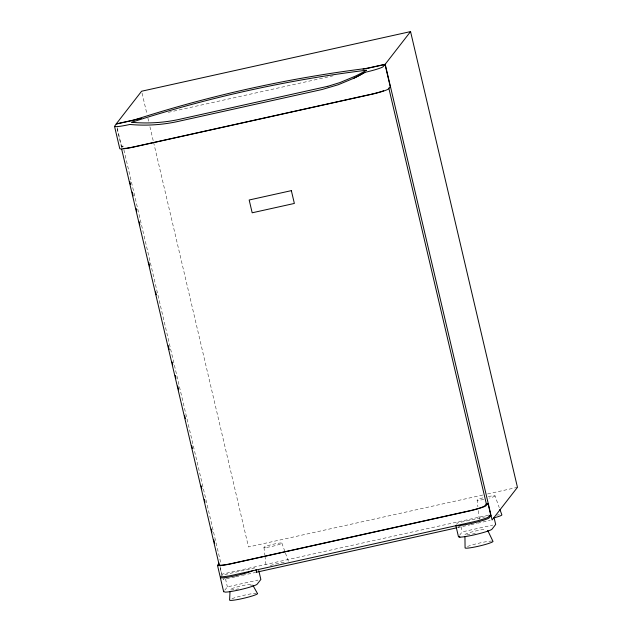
<?xml version="1.0" encoding="UTF-8"?>
<svg xmlns="http://www.w3.org/2000/svg" width="632" height="632" viewBox="0 0 632 632"><rect width="100%" height="100%" fill="white"/><g stroke="black" fill="none" stroke-linecap="round" stroke-linejoin="round"><path stroke-width="0.47" stroke-dasharray="3.16 2.37" d="M121.47 147.999L122.995 146.039L123.667 148.915M220.394 577.332L222.093 575.152L255.573 567.726M224.597 577.743L223.143 579.615L230.854 577.901M224.771 590.225L227.37 586.883L257.975 580.097M456.438 524.402L457.568 522.941L485.313 516.794M460.072 525.532L458.619 527.404L457.987 524.726M459.59 535.225L462.19 531.883L492.802 525.097M168.31 112.338L329.296 76.646M330.26 76.433L333.151 75.793M122.995 146.039L121.32 146.411L116.96 127.814M482.745 495.03L248.495 546.964L153.529 142.082M487.564 493.955L517.45 487.335M488.694 515.048L221.666 574.251L219.92 566.809M231.818 577.688L234.709 577.048M235.673 576.834L241.456 575.554M242.419 575.341L254.957 572.56M457.394 527.673L469.924 524.9M470.887 524.686L476.67 523.399M477.634 523.185L490.171 520.413M488.299 496.57A9.211 0.916 -13.2 0 1 495.03 495.859L499.248 507.614M281.872 543.117L285.119 552.163M285.443 553.063L288.69 562.109M460.965 526.654L462.19 531.883M142.05 93.149L147.003 114.258M147.904 118.097L148.804 121.936M149.926 126.732L153.307 141.126M225.498 578.896L227.37 586.883M123.896 149.879L220.726 562.725M117.149 127.719L121.881 147.888M220.07 566.509L222.093 575.152M482.761 497.89A9.211 0.916 -13.2 0 0 477.121 500.133L477.903 506.817M478.345 510.64L479.348 519.235M263.963 547.391L264.855 555.03M264.966 555.986L266.19 566.493M270.338 565.537A11.518 1.145 -13.2 0 1 286.13 562.022M495.03 495.859A9.211 0.916 -13.2 0 1 489.381 498.095M483.851 499.422A9.211 0.916 -13.2 0 1 477.121 500.133M496.649 515.135A11.518 1.145 -13.2 0 1 499.288 514.764M231.976 598.702A14.394 1.43 -13.2 0 1 256.197 593.266M233.864 589.672A11.518 1.145 -13.2 0 1 232.584 588.353A11.518 1.145 -13.2 0 1 247.973 584.576A11.518 1.145 -13.2 0 1 250.58 585.572M238.58 588.842A11.518 1.145 -13.2 0 1 235.815 589.364M467.451 546.49A14.394 1.43 -13.2 0 1 491.672 541.055M475.311 533.432A11.518 1.145 -13.2 0 1 472.444 534.032M469.829 534.506A11.518 1.145 -13.2 0 1 466.029 534.925M464.931 534.585A11.518 1.145 -13.2 0 1 473.992 531.409A11.518 1.145 -13.2 0 1 486.206 529.221M266.649 547.383A9.211 0.916 -13.2 0 0 281.611 543.473A9.211 0.916 -13.2 0 0 270.496 544.91A9.211 0.916 -13.2 0 0 266.649 547.383"/><path stroke-width="0.95" d="M114.55 126.408L116.083 124.093L133.099 120.325A1278.568 1262.76 37.8 0 1 368.022 68.232L385.038 64.464L390.268 86.774L388.103 89.231A17.57 1.746 -13.2 0 1 373.394 93.907L131.835 147.461A17.57 1.746 -13.2 0 1 119.788 148.725L114.55 126.408A17.57 1.746 -13.2 0 0 126.605 125.152L129.892 124.457A157.7 155.749 37.8 0 0 180.278 120.941L321.957 89.531L338.207 84.751L353.675 78.305A157.7 155.749 37.8 0 0 364.893 72.356L368.164 71.59A17.57 1.746 -13.2 0 0 382.866 66.921L385.038 64.464M219.201 564.684A15.832 1.572 -13.2 0 0 233.026 563.238L467.941 511.154A15.832 1.572 -13.2 0 0 484.807 505.79L486.332 503.83L488.007 503.459L490.622 514.614L488.449 517.071A17.57 1.746 -13.2 0 1 473.747 521.748L232.181 575.31A17.57 1.746 -13.2 0 1 220.133 576.566L217.519 565.411L219.051 563.096M230.016 591.473L229.598 599.973A14.394 1.43 -13.2 0 0 242.577 598.528A14.394 1.43 -13.2 0 0 257.564 593.693L252.942 585.39M258.764 570.585L260.85 579.457L257.216 584.134A17.277 1.714 -13.2 0 1 243.202 588.953A17.277 1.714 -13.2 0 1 225.15 592.129L223.736 591.56M459.954 537.129L458.556 536.56L459.954 537.129A17.277 1.714 -13.2 0 0 478.021 533.953A17.277 1.714 -13.2 0 0 492.036 529.142L495.67 524.457L494.034 517.49M385.204 64.251L410.555 31.6L517.45 487.335L492.099 519.978L385.204 64.251L363.029 69.165M488.007 503.459L485.834 505.916A17.57 1.746 -13.2 0 1 471.132 510.593L229.566 564.147A17.57 1.746 -13.2 0 1 217.519 565.411M353.675 78.305L353.754 78.281A157.155 155.211 37.8 0 0 364.806 72.372L364.893 72.356M327.739 86.331L339.898 82.579L355.366 76.132A157.155 155.211 37.8 0 0 366.497 70.199A1278.568 1262.76 37.8 0 0 131.582 122.284A157.7 155.749 37.8 0 0 181.969 118.761L327.818 86.308M410.555 31.6L141.6 91.229L116.249 123.88L141.315 118.326M370.21 94.468L135.295 146.553A15.832 1.572 -13.2 0 1 127.024 148.117M489.136 515.941L491.048 515.522L489.35 517.703A17.277 1.714 -13.2 0 1 475.343 522.522A17.277 1.714 -13.2 0 1 457.284 525.698L456.533 525.666A17.546 1.746 -13.2 0 1 456.028 525.555M255.921 572.347L456.43 527.886M487.707 530.414L493.039 541.482A14.394 1.43 -13.2 0 1 478.053 546.317A14.394 1.43 -13.2 0 1 465.073 547.762L464.947 536.465M499.896 509.416L501.848 514.843A11.518 1.145 -13.2 0 1 494.793 517.648M388.822 88.109L486.332 503.83M455.806 525.374L458.484 536.813M255.992 569.511L256.624 572.189M129.765 181.487L130.437 184.37M132.238 192.049L133.139 195.896M136.07 208.37L136.741 211.254M139.222 221.816L139.893 224.7M148.678 262.146L149.579 265.985M155.662 291.905L156.333 294.788M168.27 345.672L169.171 349.52M172.102 362.002L172.773 364.877M175.254 375.44L175.925 378.323M177.726 386.002L178.627 389.841M184.71 415.769L185.389 418.645M191.694 445.528L192.365 448.412M201.15 485.858L201.829 488.741M204.302 499.296L204.981 502.179M211.286 529.063L211.957 531.947M213.758 539.625L214.667 543.465M121.692 149.27L219.201 565M220.331 577.585L223.665 591.805M220.394 577.332A17.546 1.746 -13.2 0 0 221.066 577.869L221.808 577.909A17.277 1.714 -13.2 0 0 237.679 575.262A17.277 1.714 -13.2 0 0 252.879 570.593M126.266 148.22A15.832 1.572 -13.2 0 1 123.208 148.512M383.64 90.771A15.832 1.572 -13.2 0 1 370.96 94.302M291.352 190.643L249.174 199.996L252.176 212.794L294.362 203.441L291.352 190.643"/></g></svg>
